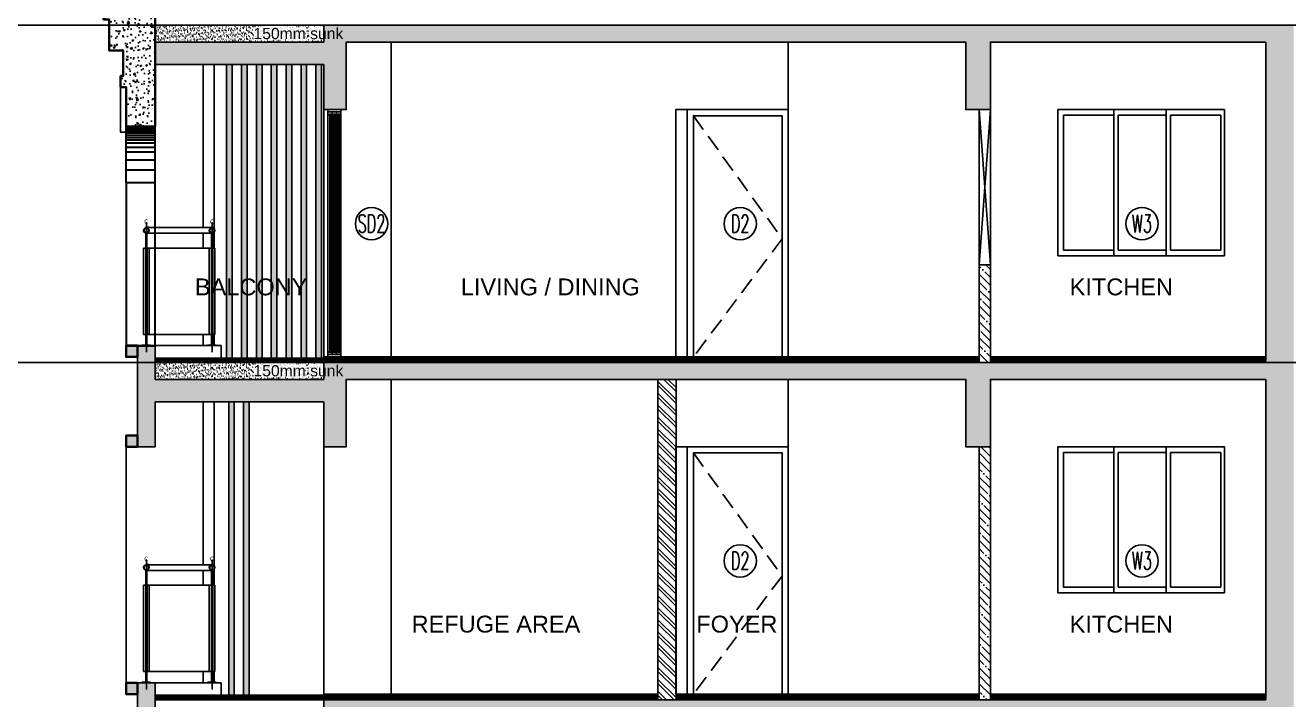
# Model space of a CAD drawing. Header units: millimetres. Extents: x -414464 to 1686, y -90036 to 108605.
# Drawn here: x -123459 to -112211, y 92565 to 98565 of the extents above; entities that cross this region are included whole.
import ezdxf
from ezdxf.enums import TextEntityAlignment as Align

# ---------------------------------------------------------------- set-up
doc = ezdxf.new("R2010")
doc.units = ezdxf.units.MM
doc.header["$LTSCALE"] = 1000
doc.header["$MEASUREMENT"] = 0
for name, pattern in [('AUDIT_D_120904163729-0', [0]), ('CENTER', [2, 1.25, -0.25, 0.25, -0.25]), ('HIDDEN', [0.375, 0.25, -0.125]), ('HIDDEN2', [0.1875, 0.125, -0.0625])]:
    doc.linetypes.add(name, pattern=pattern)
doc.layers.get('0').update_dxf_attribs({"linetype": 'AUDIT_D_120904163729-0'})
for name, color, linetype in [('a-alu frame', 4, 'Continuous'), ('a-dim', 1, 'Continuous'), ('A-ELE', 1, 'Continuous'), ('a-ele 1', 252, 'Continuous'), ('a-floor finish', 26, 'Continuous'), ('a-hat rcc', 252, 'Continuous'), ('a-hat wall-100', 252, 'Continuous'), ('a-hatch', 252, 'Continuous'), ('a-pl ele', 225, 'Continuous'), ('a-rcc', 3, 'Continuous'), ('A-RSP DOOR NO', 4, 'Continuous'), ('a-wall-100', 6, 'Continuous'), ('A-WIN', 5, 'Continuous'), ('a-window', 5, 'Continuous'), ('DETAIL TEXT', 84, 'HIDDEN'), ('DIM', 8, 'Continuous'), ('Elev 01', 8, 'Continuous'), ('Elev 01 @ 1', 8, 'Continuous'), ('ELEV 5', 8, 'Continuous'), ('glass', 140, 'Continuous'), ('HATCH 150', 8, 'Continuous'), ('LEVEL', 7, 'Continuous'), ('PRESTXT', 7, 'Continuous'), ('T8_PROFILE SECTIONS$0$ELEV 5', 8, 'Continuous')]:
    doc.layers.add(name, color=color, linetype=linetype)
for name, color, linetype, lineweight in [('A-SLAB', 3, 'Continuous', 35), ('ele', 1, 'Continuous', 30), ('R0-18-10-2014-T1-1st Podium Floor Plan$0$Text', 7, 'Continuous', 0)]:
    doc.layers.add(name, color=color, linetype=linetype, lineweight=lineweight)
doc.styles.add('arial', font='sanss___.ttf')
doc.styles.add('ARIAL ARROW', font='arial.ttf')
doc.styles.add('DIM150', font='SIMPLEX.shx', dxfattribs={"width": 0.6})
pattern_1 = [(90, (10632640.039, -3562140.147), (-12.5, 2e-15), [])]

# ---------------------------------------------------------------- blocks, each defined once
blk = doc.blocks.new('A$C50ED7ECD')
at = {"layer": 'LEVEL', "color": 8, "linetype": 'HIDDEN2', "ltscale": 5}
for p, q in [((147.4587, 98.565), (63.4951, 98.565)), ((147.4587, 95.565), (63.4951, 95.565))]:
    blk.add_line(p, q, dxfattribs=at)
blk = doc.blocks.new('T9-Typical floor sec')
at = {"layer": 'a-hat rcc'}
h = blk.add_hatch(dxfattribs=at)
h.set_pattern_fill('AR-CONC', color=256, scale=20, style=0)
h.set_pattern_definition([(50, (5380629.28, -1765674.28), (143.4520365, -12.550427), [15, -165]), (355, (5380629.28, -1765674.28), (-27.7502667, 150.4384267), [12, -132]), (100.4514445, (5380641.23, -1765675.33), (115.7017693, 137.8879982), [12.7480384, -140.2284224]), (46.1842, (5380629.28, -1765634.28), (213.448266, -33.103856), [22.5, -247.5]), (96.6356355, (5380647.06, -1765637.04), (186.932389, 194.82372), [19.122068, -210.342752]), (351.184164, (5380629.28, -1765634.28), (186.932389, 194.82372), [18, -198]), (21, (5380649.28, -1765644.28), (119.3814104, -80.5237781), [15, -165]), (326, (5380649.28, -1765644.28), (48.6630664, 145.030009), [12, -132]), (71.4514447, (5380659.22, -1765650.99), (168.0444753, 64.5062306), [12.748038, -140.2284224]), (37.5, (5380629.276, -1765674.28), (2.43197106, 66.57877077), [0, -130.4, 0, -134, 0, -132.5]), (7.5, (5380629.276, -1765674.28), (52.6139075, 78.8823424), [0, -76.4, 0, -127.4, 0, -50.5]), (327.5, (5380584.676, -1765674.28), (106.76448723, -4.51097435), [0, -50, 0, -156, 0, -207]), (317.5, (5380564.68, -1765674.28), (116.6372339, 20.0209965), [0, -65, 0, -103.6, 0, -147])])
h.paths.add_polyline_path([(8635, 0), (0, 0), (0, -150), (-1500, -150), (-1500, 150), (-1660, 150), (-1660, -750), (-1500, -750), (-1500, -350), (0, -350), (0, -750), (200, -750), (200, -150), (5715, -150), (5715, -750), (5935, -750), (5935, -150), (8385, -150), (8385, -2950), (8403, -3000), (8403, -3000), (8635, -3000)])
at = {"layer": 'HATCH 150'}
h = blk.add_hatch(dxfattribs=at)
h.set_pattern_fill('AR-SAND', color=8, scale=10)
h.set_pattern_definition([(127.5, (-5689082.837, -1204700.875), (-19.26823769, -0.62993358), [0, -15.2, 0, -17, 0, -16.25]), (97.5, (-5689082.837, -1204700.875), (-28.22146065, 17.69776705), [0, -8.2, 0, -13.7, 0, -5.25]), (57.5, (-5689082.837, -1204713.175), (-0.056590535, 31.141418618), [0, -5, 0, -18, 0, -23.5]), (47.5, (-5689082.837, -1204713.175), (-8.77675565, 30.06126605), [0, -2.5, 0, -11.8, 0, -13.5])])
h.paths.add_polyline_path([(-1660, -650), (-1760, -650), (-1760, -750), (-1660, -750)])
h.paths.add_polyline_path([(-1660, 50), (-1760, 50), (-1760, 150), (-1660, 150)])
at = {"layer": 'a-rcc'}
blk.add_lwpolyline([(8385, 0), (0, 0), (0, -150), (-1500, -150), (-1500, 150), (-1660, 150), (-1660, -750), (-1500, -750), (-1500, -350), (0, -350), (0, -750), (200, -750), (200, -150), (5715, -150), (5715, -750), (5935, -750), (5935, -150), (8385, -150), (8385, -2950), (8385, -3000), (8385, -3000)], dxfattribs=at)
at = {"layer": 'A-SLAB', "linetype": 'ByBlock'}
blk.add_lwpolyline([(-1660, 50), (-1760, 50), (-1760, 150), (-1660, 150)], close=True, dxfattribs=at)
blk = doc.blocks.new('Door-Tag')
at = {"layer": 'A-RSP DOOR NO'}
blk.add_circle((0, 0.001), 0.16, dxfattribs=at)
at = {"layer": 'A-RSP DOOR NO', "style": 'DIM150', "width": 0.6}
blk.add_attdef('DOOR-NO', text='', height=0.16, dxfattribs=at).set_placement((258.618, 64.001), align=Align.MIDDLE_CENTER)
blk = doc.blocks.new('A$C6E3644B4')
at = {"layer": 'a-dim', "ltscale": 0.7}
h = blk.add_hatch(color=8, dxfattribs=at)
edge = h.paths.add_edge_path()
edge.add_arc((0, 1025), 25, 0, 360)
edge = h.paths.add_edge_path(flags=17)
edge.add_arc((0, 1025), 20, 0, 360)
for points in [[(6, 869), (-6, 869), (-6, 844), (6, 844)], [(6, 130), (-6, 130), (-6, 105), (6, 105)]]:
    blk.add_hatch(color=8, dxfattribs=at).paths.add_polyline_path(points)
at = {"layer": 'a-dim', "color": 5, "linetype": 'CENTER', "ltscale": 0.25}
blk.add_line((0, -59), (0, 1095), dxfattribs=at)
at = {"layer": 'a-dim', "ltscale": 0.7}
for p, q in [((-5, 1000), (-5, 868)), ((5, 1000), (5, 868)), ((25, 868), (-25, 868)), ((-25, 100), (-25, 868)), ((25, 100), (25, 868)), ((25, 100), (-25, 100)), ((-5, 100), (-5, 5)), ((5, 100), (5, 5))]:
    blk.add_line(p, q, dxfattribs=at)
blk.add_lwpolyline([(38, 5), (-38, 5), (-38, 0), (38, 0)], close=True, dxfattribs=at)
for radius in [25, 20]:
    blk.add_circle((0, 1025), radius, dxfattribs=at)
at = {"layer": 'glass', "ltscale": 0.7}
for points in [[(-6, 868), (-6, 844), (6, 844), (6, 868)], [(-6, 105), (6, 105), (6, 868), (-6, 868)], [(-6, 130), (-6, 105), (6, 105), (6, 130)]]:
    blk.add_lwpolyline(points, close=True, dxfattribs=at)
at = {"layer": 'DETAIL TEXT', "color": 0, "char_height": 40, "width": 489.25, "attachment_point": 1, "style": 'arial'}
for s, insert in [('{\\fCalibri|b0|i0|c0|p34;C}', (-18, 1123)), ('{\\fCalibri|b0|i0|c0|p34;L}', (-3, 1101))]:
    blk.add_mtext(s, dxfattribs=dict(at, insert=insert))
blk = doc.blocks.new('T9-Refuge floor sec-AA')
at = {"layer": 'a-floor finish', "ltscale": 3}
h = blk.add_hatch(dxfattribs=at)
h.set_pattern_fill('ANSI31', color=256, scale=100, angle=45)
h.set_pattern_definition([(90, (5225959.133, -1796505.867), (-12.5, 2e-15), [])])
h.paths.add_polyline_path([(-1500, -2960), (0, -2960), (0, -3000), (-1500, -3000)])
at = {"layer": 'a-floor finish'}
h = blk.add_hatch(dxfattribs=at)
h.set_pattern_fill('ANSI31', color=256, scale=100, angle=45)
h.set_pattern_definition(pattern_1)
h.paths.add_polyline_path([(0, -3000), (0, -2950), (2975, -2950), (2975, -3000)])
h = blk.add_hatch(dxfattribs=at)
h.set_pattern_fill('ANSI31', color=256, scale=100, angle=45)
h.set_pattern_definition(pattern_1)
h.paths.add_polyline_path([(5835, -3000), (5835, -2950), (3136, -2950), (3136, -3000)])
h = blk.add_hatch(dxfattribs=at)
h.set_pattern_fill('ANSI31', color=256, scale=100, angle=45)
h.set_pattern_definition([(90, (10632009.391, -3562140.147), (-12.5, 2e-15), [])])
h.paths.add_polyline_path([(8385, -3000), (8385, -2950), (5935, -2950), (5935, -3000)])
at = {"layer": 'a-hat rcc'}
h = blk.add_hatch(dxfattribs=at)
h.set_pattern_fill('AR-CONC', color=256, scale=20, style=0)
h.set_pattern_definition([(50, (5380629.28, -1765674.28), (143.4520365, -12.550427), [15, -165]), (355, (5380629.28, -1765674.28), (-27.7502667, 150.4384267), [12, -132]), (100.4514445, (5380641.23, -1765675.33), (115.7017693, 137.8879982), [12.7480384, -140.2284224]), (46.1842, (5380629.28, -1765634.28), (213.448266, -33.103856), [22.5, -247.5]), (96.6356355, (5380647.06, -1765637.04), (186.932389, 194.82372), [19.122068, -210.342752]), (351.184164, (5380629.28, -1765634.28), (186.932389, 194.82372), [18, -198]), (21, (5380649.28, -1765644.28), (119.3814104, -80.5237781), [15, -165]), (326, (5380649.28, -1765644.28), (48.6630664, 145.030009), [12, -132]), (71.4514447, (5380659.22, -1765650.99), (168.0444753, 64.5062306), [12.748038, -140.2284224]), (37.5, (5380629.276, -1765674.28), (2.43197106, 66.57877077), [0, -130.4, 0, -134, 0, -132.5]), (7.5, (5380629.276, -1765674.28), (52.6139075, 78.8823424), [0, -76.4, 0, -127.4, 0, -50.5]), (327.5, (5380584.676, -1765674.28), (106.76448723, -4.51097435), [0, -50, 0, -156, 0, -207]), (317.5, (5380564.68, -1765674.28), (116.6372339, 20.0209965), [0, -65, 0, -103.6, 0, -147])])
h.paths.add_polyline_path([(8635, 0), (0, 0), (0, -150), (-1500, -150), (-1500, 150), (-1660, 150), (-1660, -750), (-1500, -750), (-1500, -350), (0, -350), (0, -750), (200, -750), (200, -150), (5715, -150), (5715, -750), (5935, -750), (5935, -150), (8385, -150), (8385, -2950), (8403, -3000), (8403, -3000), (8635, -3000)])
at = {"layer": 'a-hat wall-100'}
h = blk.add_hatch(dxfattribs=at)
h.set_pattern_fill('ANSI32', color=256, scale=200, angle=90, style=0)
h.set_pattern_definition([(135, (120801.28, 18166.85), (-53.03301, -53.03301), []), (135, (120801.28, 18202.2), (-53.03301, -53.03301), [])])
h.paths.add_polyline_path([(2975, -3000), (3136, -3000), (3136, -150), (2975, -150)])
h = blk.add_hatch(dxfattribs=at)
h.set_pattern_fill('ANSI35', color=256, scale=400, angle=90, style=0)
h.set_pattern_definition([(135, (10638101.65, -3562140.15), (-70.7106781, -70.7106781), []), (135, (10638101.65, -3562069.44), (-70.7106781, -70.7106781), [125, -25, 0, -25])])
h.paths.add_polyline_path([(5835, -3000), (5935, -3000), (5935, -750), (5835, -750)])
at = {"layer": 'Elev 01', "ltscale": 0.7}
h = blk.add_hatch(color=8, dxfattribs=at)
edge = h.paths.add_edge_path(flags=16)
edge.add_arc((-995, -1825), 20, 630, 990)
edge = h.paths.add_edge_path()
edge.add_arc((-995, -1825), 25, 630, 990)
for points in [[(-1001, -1981), (-1001, -2006), (-989, -2006), (-989, -1981)], [(-1001, -2720), (-1001, -2745), (-989, -2745), (-989, -2720)]]:
    blk.add_hatch(color=8, dxfattribs=at).paths.add_polyline_path(points)
at = {"layer": 'ELEV 5', "ltscale": 0.7}
h = blk.add_hatch(dxfattribs=at)
h.set_pattern_fill('DOTS', color=256, scale=150)
h.set_pattern_definition([(0, (-60475.586, -179796.868), (4.6875, 9.375), [0, -9.375])])
h.paths.add_polyline_path([(-847, -350), (-797, -350), (-797, -2960), (-847, -2960)])
h.paths.add_polyline_path([(-715, -350), (-665, -350), (-665, -2960), (-715, -2960)])
at = {"layer": 'HATCH 150'}
h = blk.add_hatch(dxfattribs=at)
h.set_pattern_fill('AR-SAND', color=8, scale=10)
h.set_pattern_definition([(127.5, (-5689082.837, -1204700.875), (-19.26823769, -0.62993358), [0, -15.2, 0, -17, 0, -16.25]), (97.5, (-5689082.837, -1204700.875), (-28.22146065, 17.69776705), [0, -8.2, 0, -13.7, 0, -5.25]), (57.5, (-5689082.837, -1204713.175), (-0.056590535, 31.141418618), [0, -5, 0, -18, 0, -23.5]), (47.5, (-5689082.837, -1204713.175), (-8.77675565, 30.06126605), [0, -2.5, 0, -11.8, 0, -13.5])])
h.paths.add_polyline_path([(-1660, -650), (-1760, -650), (-1760, -750), (-1660, -750)])
h.paths.add_polyline_path([(-1660, 50), (-1760, 50), (-1760, 150), (-1660, 150)])
at = {"layer": 'a-ele 1', "color": 8, "linetype": 'HIDDEN', "ltscale": 0.6, "elevation": 0}
blk.add_lwpolyline([(3290, -805), (4080, -1900), (3290, -2950)], dxfattribs=at)
at = {"layer": 'a-floor finish', "ltscale": 3, "elevation": -1}
for points in [[(-1500, -2960), (0, -2960), (0, -3000), (-1500, -3000)], [(0, -3000), (0, -2950), (2975, -2950), (2975, -3000)], [(5835, -3000), (5835, -2950), (3136, -2950), (3136, -3000)], [(8385, -3000), (8385, -2950), (5935, -2950), (5935, -3000)]]:
    blk.add_lwpolyline(points, close=True, dxfattribs=at)
at = {"layer": 'a-pl ele', "elevation": 0}
for points in [[(600, -2950), (600, -150)], [(4135, -750), (4135, -150)], [(3135, -2950), (3135, -750), (4135, -750), (4135, -2950)]]:
    blk.add_lwpolyline(points, dxfattribs=at)
at = {"layer": 'a-pl ele'}
blk.add_lwpolyline([(0, -750), (0, -2950)], dxfattribs=at)
at = {"layer": 'a-pl ele', "color": 8, "elevation": 0}
for points in [[(4135, -2950), (4135, -750), (3235, -750), (3235, -2950)], [(4080, -2950), (4080, -805), (3290, -805), (3290, -2950)]]:
    blk.add_lwpolyline(points, dxfattribs=at)
at = {"layer": 'a-rcc'}
blk.add_lwpolyline([(8385, 0), (0, 0), (0, -150), (-1500, -150), (-1500, 150), (-1660, 150), (-1660, -750), (-1500, -750), (-1500, -350), (0, -350), (0, -750), (200, -750), (200, -150), (5715, -150), (5715, -750), (5935, -750), (5935, -150), (8385, -150), (8385, -2950), (8385, -3000), (8385, -3000)], dxfattribs=at)
at = {"layer": 'a-rcc', "elevation": 0}
blk.add_lwpolyline([(0, 0), (0, 0), (0, 0), (0, 0), (0, 0)], dxfattribs=at)
at = {"layer": 'A-SLAB', "linetype": 'ByBlock'}
for points in [[(-1660, 50), (-1760, 50), (-1760, 150), (-1660, 150)], [(-1660, -650), (-1760, -650), (-1760, -750), (-1660, -750)]]:
    blk.add_lwpolyline(points, close=True, dxfattribs=at)
at = {"layer": 'a-wall-100', "ltscale": 3, "elevation": 0}
for points in [[(2975, -3000), (3136, -3000), (3136, -150), (2975, -150)], [(5835, -3000), (5935, -3000), (5935, -750), (5835, -750)]]:
    blk.add_lwpolyline(points, close=True, dxfattribs=at)
at = {"layer": 'A-WIN'}
for p, q in [((8017, -750, 0), (6535, -750, 3300)), ((7033, -750, 0), (7033, -2050, 0)), ((7500, -750, 0), (7500, -2050, -1)), ((7071, -800, 0), (7071, -2000, 0)), ((7537, -800, 0), (7537, -2000, 0))]:
    blk.add_line(p, q, dxfattribs=at)
for points, elevation in [([(8017, -2050), (8017, -750), (6535, -750), (6535, -2050), (8017, -2050)], 0), ([(7033, -800), (6585, -800), (6585, -2000), (7033, -2000)], 0), ([(7500, -800), (7071, -800)], 0), ([(7985, -800), (7537, -800)], 0), ([(7985, -2000), (7985, -800)], -3300), ([(7071, -2000), (7500, -2000)], 3300), ([(7537, -2000), (7985, -2000)], 3300)]:
    blk.add_lwpolyline(points, dxfattribs=dict(at, elevation=elevation))
at = {"layer": 'Elev 01', "color": 5, "linetype": 'CENTER', "ltscale": 0.25}
blk.add_line((-995, -2909, 0), (-995, -1755, 0), dxfattribs=at)
at = {"layer": 'Elev 01', "ltscale": 0.7}
for p, q in [((-1580, -1800, 11), (-995, -1800, 0)), ((-1580, -1850, 11), (-995, -1850, 0)), ((-1000, -1850, 11), (-1000, -1982, 0)), ((-990, -1850, 11), (-990, -1982, 0)), ((-1020, -1982, 0), (-1555, -1982, 0)), ((-1020, -2750, 0), (-1020, -1982, 0)), ((-970, -1982, 0), (-1020, -1982, 0)), ((-970, -2750, 0), (-970, -1982, 0)), ((-1020, -2750, 0), (-1555, -2750, 0)), ((-970, -2750, 0), (-1020, -2750, 0)), ((-1000, -2750, 0), (-1000, -2845, 0)), ((-990, -2750, 0), (-990, -2845, 0))]:
    blk.add_line(p, q, dxfattribs=at)
at = {"layer": 'Elev 01', "linetype": 'ByBlock'}
for points in [[(-847, -350), (-797, -350), (-797, -2960), (-847, -2960)], [(-715, -350), (-665, -350), (-665, -2960), (-715, -2960)]]:
    blk.add_lwpolyline(points, close=True, dxfattribs=at)
at = {"layer": 'Elev 01', "ltscale": 0.7, "elevation": 0}
for points in [[(-1001, -2745), (-989, -2745), (-989, -1982), (-1001, -1982)], [(-1001, -1982), (-1001, -2006), (-989, -2006), (-989, -1982)], [(-1001, -2720), (-1001, -2745), (-989, -2745), (-989, -2720)], [(-958, -2845), (-1033, -2845), (-1033, -2850), (-958, -2850)]]:
    blk.add_lwpolyline(points, close=True, dxfattribs=at)
at = {"layer": 'Elev 01', "linetype": 'ByBlock', "elevation": 0}
blk.add_lwpolyline([(-1500, -2850), (-915, -2850), (-915, -2960)], dxfattribs=at)
at = {"layer": 'Elev 01', "ltscale": 0.7}
for radius in [25, 20]:
    blk.add_circle((-995, -1825, 11), radius, dxfattribs=at)
at = {"layer": 'ELEV 5', "ltscale": 0.7}
for p, q in [((-1075, -1800, 0), (-1075, -350, 0)), ((-975, -1810, 0), (-975, -350, 0)), ((-1075, -1982, 0), (-1075, -1850, 0)), ((-975, -1982, 0), (-975, -1840, 0)), ((-1075, -2850, 0), (-1075, -2750, 0)), ((-975, -2845, 0), (-975, -2750, 0))]:
    blk.add_line(p, q, dxfattribs=at)
at = {"layer": 'T8_PROFILE SECTIONS$0$ELEV 5', "ltscale": 0.7, "elevation": 0}
blk.add_lwpolyline([(-1760, -750), (-1760, -2850)], dxfattribs=at)
at = {"layer": 'A-SLAB', "linetype": 'ByBlock'}
blk.add_blockref('A$C6E3644B4', (-1580, -2850, 0), dxfattribs=at)
at = {"layer": 'Elev 01 @ 1', "color": 0, "char_height": 40, "width": 489.25, "attachment_point": 1, "style": 'arial'}
for s, insert in [('{\\fCalibri|b0|i0|c0|p34;C}', (-1013, -1727, 0)), ('{\\fCalibri|b0|i0|c0|p34;L}', (-998, -1749, 0))]:
    blk.add_mtext(s, dxfattribs=dict(at, insert=insert))
blk = doc.blocks.new('window with railing')
at = {"layer": 'A-ELE'}
blk.add_lwpolyline([(-11245, -340864), (-11245, -338664)], dxfattribs=at)
at = {"layer": 'a-window', "color": 250}
for p, q in [((-11395, -338709), (-11395, -340819)), ((-11382, -338709), (-11382, -340819)), ((-11372, -338709), (-11372, -340819))]:
    blk.add_line(p, q, dxfattribs=at)
at = {"layer": 'a-window', "color": 1}
for p, q in [((-11357, -338709), (-11357, -340819)), ((-11320, -338709), (-11320, -340819)), ((-11320, -338709), (-11320, -340819)), ((-11282, -338709), (-11282, -340819))]:
    blk.add_line(p, q, dxfattribs=at)
at = {"layer": 'a-window', "color": 5}
for p, q in [((-11344, -338709), (-11344, -340819)), ((-11334, -338709), (-11334, -340819)), ((-11307, -338709), (-11307, -340819)), ((-11297, -338709), (-11297, -340819))]:
    blk.add_line(p, q, dxfattribs=at)
at = {"layer": 'a-window', "color": 4}
for points in [[(-11395, -338684), (-11395, -338664), (-11282, -338664), (-11282, -338684)], [(-11372, -338709), (-11357, -338709), (-11357, -338684), (-11395, -338684), (-11395, -338709), (-11382, -338709), (-11382, -338703), (-11372, -338703)], [(-11334, -338709), (-11320, -338709), (-11320, -338684), (-11357, -338684), (-11357, -338709), (-11344, -338709), (-11344, -338703), (-11334, -338703)], [(-11297, -338709), (-11282, -338709), (-11282, -338684), (-11320, -338684), (-11320, -338709), (-11307, -338709), (-11307, -338703), (-11297, -338703)], [(-11372, -340819), (-11357, -340819), (-11357, -340844), (-11395, -340844), (-11395, -340819), (-11382, -340819), (-11382, -340825), (-11372, -340825)], [(-11395, -340864), (-11395, -340844), (-11282, -340844), (-11282, -340864)], [(-11334, -340819), (-11320, -340819), (-11320, -340844), (-11357, -340844), (-11357, -340819), (-11344, -340819), (-11344, -340825), (-11334, -340825)], [(-11297, -340819), (-11282, -340819), (-11282, -340844), (-11320, -340844), (-11320, -340819), (-11307, -340819), (-11307, -340825), (-11297, -340825)]]:
    blk.add_lwpolyline(points, close=True, dxfattribs=at)

msp = doc.modelspace()

# ---------------------------------------------------------------- hatches: boundary and pattern name
at = {"layer": 'a-floor finish'}
h = msp.add_hatch(dxfattribs=at)
h.set_pattern_fill('ANSI31', color=256, scale=100, angle=45)
h.set_pattern_definition([(90, (10511838.758, -3463575.147), (-12.5, 2e-15), [])])
h.paths.add_polyline_path([(-120801.3, 95565), (-120801.3, 95615), (-114966.5, 95615), (-114966.5, 95565)])
h = msp.add_hatch(dxfattribs=at)
h.set_pattern_fill('ANSI31', color=256, scale=100, angle=45)
h.set_pattern_definition([(90, (10511208.11, -3463575.147), (-12.5, 2e-15), [])])
h.paths.add_polyline_path([(-112416.2, 95565), (-112416.2, 95615), (-114866.7, 95615), (-114866.7, 95565)])
at = {"layer": 'a-floor finish', "ltscale": 3}
h = msp.add_hatch(dxfattribs=at)
h.set_pattern_fill('ANSI31', color=256, scale=100, angle=45)
h.set_pattern_definition([(90, (5105157.852, -1697940.867), (-12.5, 2e-15), [])])
h.paths.add_polyline_path([(-122301.3, 95605), (-120801.3, 95605), (-120801.3, 95565), (-122301.3, 95565)])
at = {"layer": 'a-hat rcc', "ltscale": 2}
h = msp.add_hatch(dxfattribs=at)
h.set_pattern_fill('AR-CONC', color=256, scale=20, style=0)
h.set_pattern_definition([(50, (-171093.79, -158031.87), (143.452037, -12.550427), [15, -165]), (355, (-171093.79, -158031.87), (-27.75027, 150.43843), [12, -132]), (100.451444, (-171081.84, -158032.91), (115.70177, 137.888), [12.74804, -140.22842]), (46.1842, (-171093.8, -157991.87), (213.44827, -33.10386), [22.5, -247.5]), (96.63564, (-171076, -157994.63), (186.93239, 194.82372), [19.12207, -210.34275]), (351.18416, (-171093.8, -157991.87), (186.93239, 194.82372), [18, -198]), (21, (-171073.79, -158001.87), (119.38141, -80.52378), [15, -165]), (326, (-171073.79, -158001.87), (48.66307, 145.03001), [12, -132]), (71.451445, (-171063.84, -158008.58), (168.044475, 64.50623), [12.74804, -140.22842]), (37.5, (-171093.79, -158031.87), (2.431971, 66.578771), [0, -130.4, 0, -134, 0, -132.5]), (7.5, (-171093.79, -158031.87), (52.613907, 78.882342), [0, -76.4, 0, -127.4, 0, -50.5]), (327.5, (-171138.39, -158031.87), (106.764487, -4.510974), [0, -50, 0, -156, 0, -207]), (317.5, (-171158.39, -158031.87), (116.637234, 20.020996), [0, -65, 0, -103.6, 0, -147])])
h.paths.add_polyline_path([(-122301.3, 97664.4), (-122301.3, 97815), (-122301.3, 97815), (-122301.3, 98715), (-122761.3, 98715), (-122761.3, 98615), (-122711.3, 98615), (-122711.3, 98340), (-122586.3, 98340), (-122586.3, 98115), (-122611.3, 98115), (-122611.4, 98015), (-122561.3, 98015), (-122561.3, 97664.4)])
at = {"layer": 'a-hat rcc'}
h = msp.add_hatch(dxfattribs=at)
h.set_pattern_fill('AR-CONC', color=256, scale=20, style=0)
h.set_pattern_definition([(50, (5259828, -1667109.28), (143.4520365, -12.550427), [15, -165]), (355, (5259828, -1667109.28), (-27.7502667, 150.4384267), [12, -132]), (100.4514445, (5259839.95, -1667110.33), (115.7017693, 137.8879982), [12.7480384, -140.2284224]), (46.1842, (5259828, -1667069.28), (213.448266, -33.103856), [22.5, -247.5]), (96.6356355, (5259845.78, -1667072.04), (186.932389, 194.82372), [19.122068, -210.342752]), (351.184164, (5259828, -1667069.28), (186.932389, 194.82372), [18, -198]), (21, (5259848, -1667079.28), (119.3814104, -80.5237781), [15, -165]), (326, (5259848, -1667079.28), (48.6630664, 145.030009), [12, -132]), (71.4514447, (5259857.94, -1667085.99), (168.0444753, 64.5062306), [12.748038, -140.2284224]), (37.5, (5259827.995, -1667109.28), (2.43197106, 66.57877077), [0, -130.4, 0, -134, 0, -132.5]), (7.5, (5259827.995, -1667109.28), (52.6139075, 78.8823424), [0, -76.4, 0, -127.4, 0, -50.5]), (327.5, (5259783.395, -1667109.28), (106.76448723, -4.51097435), [0, -50, 0, -156, 0, -207]), (317.5, (5259763.395, -1667109.28), (116.6372339, 20.0209965), [0, -65, 0, -103.6, 0, -147])])
h.paths.add_polyline_path([(-112166.2, 98565), (-120801.3, 98565), (-120801.3, 98415), (-122301.3, 98415), (-122301.3, 98215), (-120801.3, 98215), (-120801.3, 97815), (-120601.3, 97815), (-120601.3, 98415), (-115086.5, 98415), (-115086.4, 97815), (-114866.2, 97815), (-114866.4, 98415), (-112416.2, 98415), (-112416.2, 95615), (-112397.9, 95565), (-112397.8, 95565), (-112166.2, 95565)])
at = {"layer": 'a-hat wall-100'}
h = msp.add_hatch(dxfattribs=at)
h.set_pattern_fill('ANSI35', color=256, scale=400, angle=90, style=0)
h.set_pattern_definition([(135, (10517300.37, -3463575.15), (-70.7106781, -70.7106781), []), (135, (10517300.37, -3463504.44), (-70.7106781, -70.7106781), [125, -25, 0, -25])])
h.paths.add_polyline_path([(-114966.5, 95565), (-114866.3, 95565), (-114866.3, 96435), (-114966.5, 96435)])
at = {"layer": 'a-hatch'}
h = msp.add_hatch(dxfattribs=at)
h.set_pattern_fill('AR-SAND', color=256, scale=20, angle=180, style=0)
h.set_pattern_definition([(217.5, (5105157.852, -1697900.867), (1.25986716, -38.53647538), [0, -30.4, 0, -34, 0, -32.5]), (187.5, (5105157.85, -1697900.87), (-35.3955341, -56.4429213), [0, -16.4, 0, -27.4, 0, -10.5]), (147.5, (5105182.452, -1697900.867), (-62.28283724, -0.11318107), [0, -10, 0, -36, 0, -47]), (137.5, (5105182.45, -1697900.87), (-60.1225321, -17.5535113), [0, -5, 0, -23.6, 0, -27])])
h.paths.add_polyline_path([(-120801.3, 98415), (-122301.3, 98415), (-122301.3, 98565), (-120801.3, 98565)])
h = msp.add_hatch(dxfattribs=at)
h.set_pattern_fill('AR-SAND', color=256, scale=20, angle=180, style=0)
h.set_pattern_definition([(217.5, (5105157.852, -1700900.867), (1.25986716, -38.53647538), [0, -30.4, 0, -34, 0, -32.5]), (187.5, (5105157.85, -1700900.87), (-35.3955341, -56.4429213), [0, -16.4, 0, -27.4, 0, -10.5]), (147.5, (5105182.452, -1700900.867), (-62.28283724, -0.11318107), [0, -10, 0, -36, 0, -47]), (137.5, (5105182.45, -1700900.87), (-60.1225321, -17.5535113), [0, -5, 0, -23.6, 0, -27])])
h.paths.add_polyline_path([(-120801.3, 95415), (-122301.3, 95415), (-122301.3, 95565), (-120801.3, 95565)])
at = {"layer": 'Elev 01', "ltscale": 0.7}
h = msp.add_hatch(color=8, dxfattribs=at)
edge = h.paths.add_edge_path(flags=16)
edge.add_arc((-121796.6, 96740), 20, 630, 990)
edge = h.paths.add_edge_path()
edge.add_arc((-121796.6, 96740), 25, 630, 990)
for points in [[(-121802.6, 96583.7), (-121802.6, 96558.7), (-121790.6, 96558.7), (-121790.6, 96583.7)], [(-121802.6, 95845), (-121802.6, 95820), (-121790.6, 95820), (-121790.6, 95845)]]:
    msp.add_hatch(color=8, dxfattribs=at).paths.add_polyline_path(points)
at = {"layer": 'ELEV 5', "ltscale": 0.7}
h = msp.add_hatch(dxfattribs=at)
h.set_pattern_fill('DOTS', color=256, scale=150)
h.set_pattern_definition([(0, (-181276.866, -81231.868), (4.6875, 9.375), [0, -9.375])])
h.paths.add_polyline_path([(-121666.6, 98215), (-121616.6, 98215), (-121616.6, 95605), (-121666.6, 95605)])
h.paths.add_polyline_path([(-121534.2, 98215), (-121484.2, 98215), (-121484.2, 95605), (-121534.2, 95605)])
h.paths.add_polyline_path([(-121401.2, 98215), (-121351.2, 98215), (-121351.2, 95605), (-121401.2, 95605)])
h.paths.add_polyline_path([(-121268.9, 98215), (-121218.9, 98215), (-121218.9, 95605), (-121268.9, 95605)])
h.paths.add_polyline_path([(-121136.5, 98215), (-121086.5, 98215), (-121086.5, 95605), (-121136.5, 95605)])
h.paths.add_polyline_path([(-121004.1, 98215), (-120954.1, 98215), (-120954.1, 95605), (-121004.1, 95605)])
at = {"layer": 'ELEV 5'}
h = msp.add_hatch(dxfattribs=at)
h.set_pattern_fill('DOTS', color=256, scale=150)
h.set_pattern_definition([(0, (-181260.575, -81231.868), (4.6875, 9.375), [0, -9.375])])
h.paths.add_polyline_path([(-120871.7, 98215), (-120821.7, 98215), (-120821.7, 95605), (-120871.7, 95605)])

# ---------------------------------------------------------------- linework, layer by layer
at = {"layer": 'a-ele 1', "color": 8, "linetype": 'HIDDEN', "ltscale": 0.6, "elevation": -0.2}
msp.add_lwpolyline([(-117511, 97760), (-116721, 96665), (-117511, 95615)], dxfattribs=at)
at = {"layer": 'a-floor finish', "ltscale": 3, "elevation": -0.6}
for points in [[(-120801.3, 95565), (-120801.3, 95615), (-114966.5, 95615), (-114966.5, 95565)], [(-112416.2, 95565), (-112416.2, 95615), (-114866.7, 95615), (-114866.7, 95565)], [(-122301.3, 95605), (-120801.3, 95605), (-120801.3, 95565), (-122301.3, 95565)]]:
    msp.add_lwpolyline(points, close=True, dxfattribs=at)
at = {"layer": 'a-hatch', "elevation": -0.6}
for points in [[(-120801.3, 98415), (-122301.3, 98415), (-122301.3, 98565), (-120801.3, 98565)], [(-120801.3, 95415), (-122301.3, 95415), (-122301.3, 95565), (-120801.3, 95565)]]:
    msp.add_lwpolyline(points, close=True, dxfattribs=at)
at = {"layer": 'a-pl ele', "elevation": -0.1}
for points in [[(-120201.2, 95615), (-120201.2, 98415)], [(-116666.2, 97815), (-116666.2, 98415)], [(-117666.2, 95615), (-117666.2, 97815), (-116666.2, 97815), (-116666.2, 95615)]]:
    msp.add_lwpolyline(points, dxfattribs=at)
at = {"layer": 'a-pl ele', "color": 8, "elevation": -0.2}
for points in [[(-116666, 95615), (-116666, 97815), (-117566, 97815), (-117566, 95615)], [(-116721, 95615), (-116721, 97760), (-117511, 97760), (-117511, 95615)]]:
    msp.add_lwpolyline(points, dxfattribs=at)
at = {"layer": 'a-pl ele', "color": 5, "elevation": 0}
msp.add_lwpolyline([(-114966.5, 96435), (-114866.3, 96435), (-114866.3, 97815), (-114966.5, 97815)], close=True, dxfattribs=at)
at = {"layer": 'a-pl ele', "color": 5, "elevation": -0.1}
for points in [[(-114966.5, 96435), (-114866.3, 97815)], [(-114966.5, 97815), (-114866.3, 96435)]]:
    msp.add_lwpolyline(points, dxfattribs=at)
at = {"layer": 'a-rcc'}
msp.add_lwpolyline([(-112416.1, 98565), (-120801.3, 98565), (-120801.3, 98415), (-122301.3, 98415), (-122301.3, 98415), (-122301.3, 98215), (-122301.3, 98215), (-122301.3, 98215), (-120801.3, 98215), (-120801.3, 97815), (-120601.3, 97815), (-120601.3, 98415), (-115086.5, 98415), (-115086.4, 97815), (-114866.3, 97815), (-114866.3, 98415), (-112416.2, 98415), (-112416.2, 95615), (-112416.2, 95565), (-112416.1, 95565)], dxfattribs=at)
at = {"layer": 'A-SLAB', "linetype": 'ByBlock', "elevation": -0.3}
msp.add_lwpolyline([(-122301.3, 97664.4), (-122301.3, 97815), (-122301.3, 97815), (-122301.3, 98715), (-122761.3, 98715), (-122761.3, 98615), (-122711.3, 98615), (-122711.3, 98340), (-122586.3, 98340), (-122586.3, 98115), (-122611.3, 98115), (-122611.4, 98015), (-122561.3, 98015), (-122561.3, 97664.4)], close=True, dxfattribs=at)
at = {"layer": 'a-wall-100', "ltscale": 3, "elevation": 0}
msp.add_lwpolyline([(-114966.5, 95565), (-114866.3, 95565), (-114866.3, 96435), (-114966.5, 96435)], close=True, dxfattribs=at)
at = {"layer": 'A-WIN'}
for p, q in [((-112784.5, 97815, -0.3), (-114266.2, 97815, 3300.1)), ((-113768, 97815, 0.2), (-113768, 96515, -0.4)), ((-113730.5, 97765, 0.4), (-113730.5, 96565, -0.1)), ((-113301.7, 97815, -0.1), (-113301.7, 96515, -0.7)), ((-113264.2, 97765, 0.2), (-113264.2, 96565, -0.4))]:
    msp.add_line(p, q, dxfattribs=at)
for points, elevation in [([(-112784.5, 96515), (-112784.5, 97815), (-114266.2, 97815), (-114266.2, 96515), (-112784.5, 96515)], -0.1), ([(-113768, 97765), (-114216.2, 97765), (-114216.2, 96565), (-113768, 96565)], -0.1), ([(-113301.7, 97765), (-113730.5, 97765)], -0.1), ([(-112816.2, 97765), (-113264.2, 97765)], -0.1), ([(-112816.2, 96565), (-112816.2, 97765)], -3300.4), ([(-113730.5, 96565), (-113301.7, 96565)], 3299.5), ([(-113264.2, 96565), (-112816.2, 96565)], 3299.5)]:
    msp.add_lwpolyline(points, dxfattribs=dict(at, elevation=elevation))
at = {"layer": 'DIM', "elevation": -1.5}
msp.add_lwpolyline([(-122561.8, 97614.7), (-122611.8, 97614.7), (-122611.7, 98014.8), (-122561.9, 98014.8)], dxfattribs=at)
at = {"layer": 'ele', "color": 8}
for p, q in [((-122561.6, 97164.5, -197.4), (-122561.6, 97664.4, -1.5)), ((-122561.6, 97664.4, 32.7), (-122301.3, 97664.4, -102.8)), ((-122301.3, 97660, -2), (-122561.6, 97660, -3.3)), ((-122301.3, 97656.4, -2), (-122561.6, 97656.4, -3.3)), ((-122301.3, 97651.7, -2), (-122561.6, 97651.7, -3.3)), ((-122301.3, 97644, -2), (-122561.6, 97644, -3.3)), ((-122301.3, 97632.4, -2), (-122561.6, 97632.4, -3.3)), ((-122301.3, 97164.5, -196.1), (-122301.3, 97664.4, -0.3)), ((-122301.3, 97620.2, -2), (-122561.6, 97620.2, -3.3)), ((-122301.3, 97605.7, -2), (-122561.6, 97605.7, -3.3)), ((-122301.3, 97585.3, -2), (-122561.6, 97585.3, -3.3)), ((-122301.3, 97564.2, -2), (-122561.6, 97564.2, -3.3)), ((-122301.3, 97543.2, -2), (-122561.6, 97543.2, -3.3)), ((-122301.3, 97515, 16.8), (-122561.6, 97515, 15.6)), ((-122301.3, 97478.7, 16.8), (-122561.6, 97478.7, 15.6)), ((-122301.3, 97435, 16.8), (-122561.6, 97435, 15.6)), ((-122301.3, 97364.8, 16.8), (-122561.6, 97364.8, 15.6)), ((-122301.3, 97276.7, 16.8), (-122561.6, 97276.7, 15.6)), ((-122301.3, 97164.5, -0.3), (-122561.6, 97164.5, -1.5)), ((-122301.3, 97164.5, -0.3), (-122561.6, 97164.5, -1.5))]:
    msp.add_line(p, q, dxfattribs=at)
at = {"layer": 'ele', "color": 8, "elevation": -196.7}
msp.add_lwpolyline([(-122301.3, 97164.5), (-122561.6, 97164.5), (-122561.6, 95714.1), (-122301.3, 95714.1)], close=True, dxfattribs=at)
at = {"layer": 'Elev 01', "ltscale": 0.7}
for p, q in [((-122381.3, 96765, 11.3), (-121796.6, 96765, -0.1)), ((-122381.3, 96715, 11.3), (-121796.6, 96715, -0.1)), ((-121801.6, 96715.1, 11.1), (-121801.6, 96583.4, 0)), ((-121791.6, 96715.1, 11.1), (-121791.6, 96583.4, 0)), ((-121821.6, 96583.4, 0), (-122356.3, 96583.4, 0.2)), ((-121821.6, 95815.4, -0.3), (-121821.6, 96583.4, 0)), ((-121771.6, 96583.4, 0), (-121821.6, 96583.4, 0)), ((-121771.6, 95815.4, -0.3), (-121771.6, 96583.4, 0)), ((-121821.6, 95815.4, -0.3), (-122356.3, 95815.4, 0)), ((-121771.6, 95815.4, -0.3), (-121821.6, 95815.4, -0.3)), ((-121801.6, 95815.4, -0.3), (-121801.6, 95720, -0.1)), ((-121791.6, 95815.4, -0.3), (-121791.6, 95720, -0.1))]:
    msp.add_line(p, q, dxfattribs=at)
at = {"layer": 'Elev 01', "color": 5, "linetype": 'CENTER', "ltscale": 0.25}
msp.add_line((-121796.6, 95656, -0.1), (-121796.6, 96809.7, -0.1), dxfattribs=at)
at = {"layer": 'Elev 01', "linetype": 'ByBlock'}
for points in [[(-121666.6, 98215), (-121616.6, 98215), (-121616.6, 95605), (-121666.6, 95605)], [(-121534.2, 98215), (-121484.2, 98215), (-121484.2, 95605), (-121534.2, 95605)], [(-121401.2, 98215), (-121351.2, 98215), (-121351.2, 95605), (-121401.2, 95605)], [(-121268.9, 98215), (-121218.9, 98215), (-121218.9, 95605), (-121268.9, 95605)], [(-121136.5, 98215), (-121086.5, 98215), (-121086.5, 95605), (-121136.5, 95605)], [(-121004.1, 98215), (-120954.1, 98215), (-120954.1, 95605), (-121004.1, 95605)], [(-120871.7, 98215), (-120821.7, 98215), (-120821.7, 95605), (-120871.7, 95605)]]:
    msp.add_lwpolyline(points, close=True, dxfattribs=at)
at = {"layer": 'Elev 01', "ltscale": 0.7}
for points, elevation in [([(-121802.6, 95820), (-121790.6, 95820), (-121790.6, 96583.4), (-121802.6, 96583.4)], 0.4), ([(-121802.6, 96583.4), (-121802.6, 96558.7), (-121790.6, 96558.7), (-121790.6, 96583.4)], 0.4), ([(-121802.6, 95845), (-121802.6, 95820), (-121790.6, 95820), (-121790.6, 95845)], 0.4), ([(-121759.1, 95720), (-121834.1, 95720), (-121834.1, 95715), (-121759.1, 95715)], 0.2)]:
    msp.add_lwpolyline(points, close=True, dxfattribs=dict(at, elevation=elevation))
at = {"layer": 'Elev 01', "linetype": 'ByBlock', "elevation": 0.1}
msp.add_lwpolyline([(-122301.3, 95715), (-121716.6, 95715), (-121716.6, 95605)], dxfattribs=at)
at = {"layer": 'Elev 01', "ltscale": 0.7}
for radius in [25, 20]:
    msp.add_circle((-121796.6, 96740, 11.1), radius, dxfattribs=at)
at = {"layer": 'ELEV 5', "ltscale": 0.7}
for p, q in [((-121876.6, 96765, -0.1), (-121876.6, 98215, -0.1)), ((-121776.5, 96754.9, -0.1), (-121776.5, 98215, -0.1)), ((-121876.6, 96583.4, -0.1), (-121876.6, 96715, -0.1)), ((-121776.5, 96583.4, -0.1), (-121776.5, 96725.1, -0.1)), ((-121876.6, 95715, -0.1), (-121876.6, 95815.4, -0.1)), ((-121776.5, 95720, -0.1), (-121776.5, 95815.4, -0.1))]:
    msp.add_line(p, q, dxfattribs=at)
at = {"layer": 'T8_PROFILE SECTIONS$0$ELEV 5', "ltscale": 0.7, "elevation": -0.1}
msp.add_lwpolyline([(-122561.4, 97815), (-122561.4, 95715)], dxfattribs=at)

# ---------------------------------------------------------------- block references
at = {"linetype": 'ByBlock'}
for name, p in [('T9-Refuge floor sec-AA', (-120801.3, 95565, -0.7)), ('T9-Typical floor sec', (-120801.3, 92565))]:
    msp.add_blockref(name, p, dxfattribs=at)
at = {"layer": 'a-alu frame', "linetype": 'Continuous', "xscale": -1}
msp.add_blockref('window with railing', (-132046.2, 436478.7), dxfattribs=at)
at = {"layer": 'A-RSP DOOR NO'}
ref = msp.add_blockref('Door-Tag', (-120376.6, 96801, 0.3), dxfattribs=dict(at, xscale=-900, yscale=900, zscale=900, rotation=180))
ref.add_attrib('DOOR-NO', 'SD2', dxfattribs={"height": 157.5, "style": 'DIM150', "width": 0.6}).set_placement((-120376.6, 96801, 0.3), align=Align.MIDDLE_CENTER)
ref = msp.add_blockref('Door-Tag', (-117094.5, 96801, 0.3), dxfattribs=dict(at, xscale=-900, yscale=900, zscale=900, rotation=180))
ref.add_attrib('DOOR-NO', 'D2', dxfattribs={"height": 157.5, "style": 'DIM150', "width": 0.6}).set_placement((-117094.5, 96801, 0.3), align=Align.MIDDLE_CENTER)
ref = msp.add_blockref('Door-Tag', (-113517.5, 96801, 0.3), dxfattribs=dict(at, xscale=-900, yscale=900, zscale=900, rotation=180))
ref.add_attrib('DOOR-NO', 'W3', dxfattribs={"height": 157.5, "style": 'DIM150', "width": 0.6}).set_placement((-113517.5, 96801, 0.3), align=Align.MIDDLE_CENTER)
ref = msp.add_blockref('Door-Tag', (-117094.5, 93801, 0.3), dxfattribs=dict(at, xscale=-900, yscale=900, zscale=900, rotation=180))
ref.add_attrib('DOOR-NO', 'D2', dxfattribs={"height": 157.5, "style": 'DIM150', "width": 0.6}).set_placement((-117094.5, 93801, 0.3), align=Align.MIDDLE_CENTER)
ref = msp.add_blockref('Door-Tag', (-113517.5, 93801, 0.3), dxfattribs=dict(at, xscale=-900, yscale=900, zscale=900, rotation=180))
ref.add_attrib('DOOR-NO', 'W3', dxfattribs={"height": 157.5, "style": 'DIM150', "width": 0.6}).set_placement((-113517.5, 93801, 0.3), align=Align.MIDDLE_CENTER)
at = {"layer": 'A-SLAB', "linetype": 'ByBlock'}
msp.add_blockref('A$C6E3644B4', (-122381.3, 95715, 0.1), dxfattribs=at)
at = {"layer": 'LEVEL', "linetype": 'ByBlock', "xscale": 1000, "yscale": 1000, "zscale": 1000}
msp.add_blockref('A$C50ED7ECD', (-215640, 0, -0.6), dxfattribs=at)

# ---------------------------------------------------------------- texts
at = {"layer": 'Elev 01 @ 1', "color": 0, "char_height": 40, "width": 489.252, "attachment_point": 1, "style": 'arial'}
for s, insert in [('{\\fCalibri|b0|i0|c0|p34;C}', (-121814.4, 96837.7, 0)), ('{\\fCalibri|b0|i0|c0|p34;L}', (-121799.4, 96815.5, 0))]:
    msp.add_mtext(s, dxfattribs=dict(at, insert=insert))
at = {"layer": 'PRESTXT', "style": 'arial'}
for s, p in [('BALCONY', (-121949, 96162.6, -0.3)), ('LIVING / DINING', (-119582.2, 96162.6, -0.3)), ('KITCHEN', (-114161.3, 96162.6, -0.3)), ('FOYER', (-117485.4, 93162.6, -0.3)), ('KITCHEN', (-114161.3, 93162.6, -0.3))]:
    msp.add_text(s, height=150, dxfattribs=at).set_placement(p)
at = {"layer": 'PRESTXT', "color": 1, "style": 'arial'}
msp.add_text('REFUGE AREA', height=150, dxfattribs=at).set_placement((-120019.9, 93162.6, -0.3))
at = {"layer": 'R0-18-10-2014-T1-1st Podium Floor Plan$0$Text', "char_height": 100, "width": 1133.401, "attachment_point": 9, "style": 'ARIAL ARROW'}
for insert in [(-120627.9, 98440.4, 0.6), (-120627.9, 95440.4, 0.6)]:
    msp.add_mtext('150mm sunk', dxfattribs=dict(at, insert=insert))

doc.saveas('drawing.dxf')
